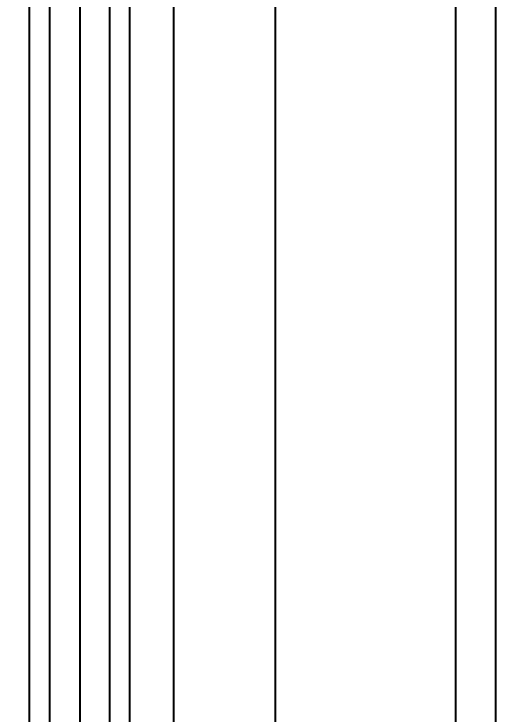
# Model space of a CAD drawing. Header units: millimetres. Extents: x -71832 to -66467, y 2511 to 5495.
# Drawn here: x -68368 to -68271.7, y 5023.8 to 5163.9 of the extents above; entities that cross this region are included whole.
import ezdxf

# ---------------------------------------------------------------- set-up
doc = ezdxf.new("R2010")
doc.units = ezdxf.units.MM
doc.styles.get("Standard").update_dxf_attribs({"font": 'arial.ttf'})
doc.dimstyles.new('CAM ÖLÇÜ', dxfattribs={"dimtxt": 20, "dimasz": 5, "dimexe": 1.25, "dimexo": 5, "dimtad": 0, "dimdec": 0, "dimtxsty": 'Standard', "dimcen": 2.5, "dimadec": 0, "dimazin": 0, "dimtfac": 1, "dimtdec": 0, "dimtmove": 0, "dimatfit": 3, "dimfxl": 1, "dimtfill": 1, "dimarcsym": 0})

# ---------------------------------------------------------------- blocks, each defined once
blk = doc.blocks.new('*D38')
at = {"color": 0, "lineweight": -2, "transparency": 16777216}
for p, q in [((-68352.1, 5268.59), (-68356.1, 5268.59)), ((-68354.85, 5263.59), (-68354.85, 4214.27)), ((-68354.85, 3103.7), (-68354.85, 4153.02)), ((-68352.1, 3098.7), (-68356.1, 3098.7))]:
    blk.add_line(p, q, dxfattribs=at)
at = {"color": 0, "transparency": 16777216}
for points in [[(-68355.68, 5263.59), (-68354.02, 5263.59), (-68354.85, 5268.59)], [(-68355.68, 3103.7), (-68354.02, 3103.7), (-68354.85, 3098.7)]]:
    blk.add_solid(points, dxfattribs=at)
at = {"layer": 'Defpoints', "color": 0, "transparency": 16777216}
for p in [(-68354.85, 5268.59), (-68347.1, 5268.59), (-68347.1, 3098.7)]:
    blk.add_point(p, dxfattribs=at)
at = {"color": 0, "transparency": 16777216, "insert": (-68354.85, 4183.65), "char_height": 20, "attachment_point": 5, "rotation": 90, "bg_fill": 3, "box_fill_scale": 1.1, "bg_fill_color": 9, "bg_fill_true_color": 13158600, "bg_fill_transparency": 0}
blk.add_mtext('2170', dxfattribs=at)

msp = doc.modelspace()

# ---------------------------------------------------------------- linework, layer by layer
for p, q in [((-68364.85, 3188.98), (-68364.85, 5178.32)), ((-68360.85, 3188.98), (-68360.85, 5178.32)), ((-68348.85, 3188.98), (-68348.85, 5178.32)), ((-68344.85, 3188.98), (-68344.85, 5178.32))]:
    msp.add_line(p, q)
at = {"color": 253, "lineweight": -2}
for p, q in [((-68336.02, 3188.98), (-68336.02, 5178.32)), ((-68315.72, 3188.98), (-68315.72, 5178.32)), ((-68279.66, 3188.98), (-68279.66, 5178.32)), ((-68271.66, 3188.98), (-68271.66, 5178.32))]:
    msp.add_line(p, q, dxfattribs=at)

# ---------------------------------------------------------------- next in the draw order: dimensions: what is measured, and where the dimension line sits
dim = msp.add_linear_dim(base=(-68354.85, 5268.59), p1=(-68347.1, 3098.7), p2=(-68347.1, 5268.59), angle=90, dimstyle='CAM ÖLÇÜ')
dim.commit()
dim.dimension.update_dxf_attribs({"geometry": '*D38', "text_midpoint": (-68354.85, 4183.65)})

doc.saveas('drawing.dxf')
